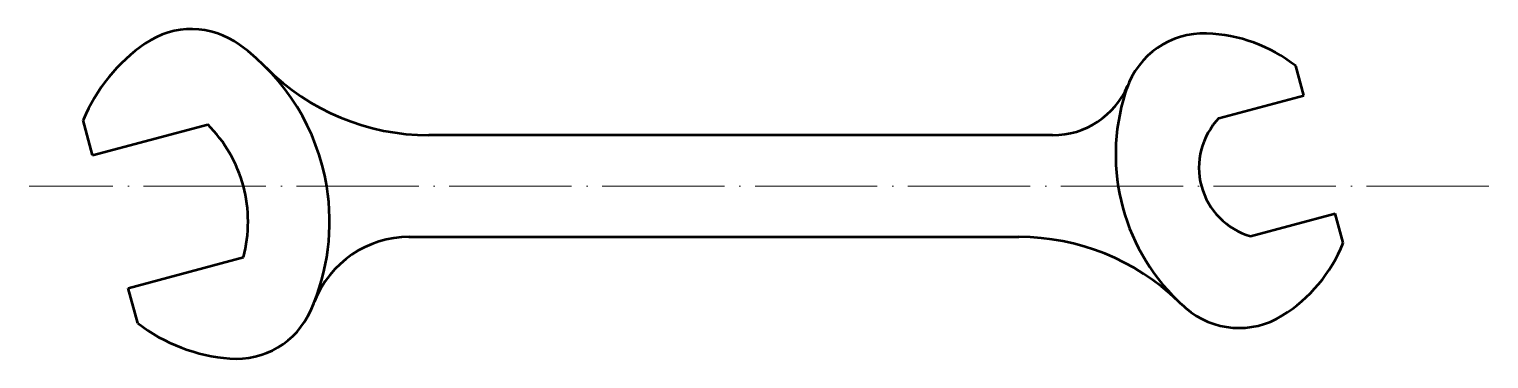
# Model space of a CAD drawing. Header units: millimetres. Extents: x 2217 to 2503, y 587 to 652.
import ezdxf

# ---------------------------------------------------------------- set-up
doc = ezdxf.new("R2010")
doc.units = ezdxf.units.MM
doc.linetypes.add('ACAD_ISO04W100', pattern=[30, 24, -2.95, 0.1, -2.95])
doc.layers.add('Contornos Visibles', color=7, linetype='Continuous', lineweight=50, true_color=0xffffff)
doc.layers.add('Ejes de revolución', color=6, linetype='ACAD_ISO04W100', lineweight=20, true_color=0xff00ff)

msp = doc.modelspace()

# ---------------------------------------------------------------- linework, layer by layer
at = {"layer": 'Contornos Visibles'}
for p, q in [((2466.95, 638.89), (2465.4, 644.69)), ((2450.33, 634.44), (2466.95, 638.89)), ((2229.3, 627.14), (2227.45, 634.06)), ((2229.3, 627.14), (2251.89, 633.19)), ((2417.69, 631.09), (2295.26, 631.09)), ((2456.54, 611.25), (2473.16, 615.71)), ((2474.72, 609.91), (2473.16, 615.71)), ((2291.37, 611.09), (2411.08, 611.09)), ((2236.29, 601.06), (2258.88, 607.11)), ((2238.14, 594.14), (2236.29, 601.06))]:
    msp.add_line(p, q, dxfattribs=at)
for centre, radius, start, end in [((2248.69, 635.93), 16, 53.9424, 124.4712), ((2447.35, 635.08), 16, 88.0422, 161.0845), ((2446.88, 621.09), 30, 51.8699, 88.0422), ((2258.88, 621.09), 34, 124.4712, 157.572), ((2232.8, 614.1), 43, 9.3529, 53.9424), ((2295.26, 676.09), 45, 224.7819, 270), ((2417.69, 647.09), 16, 270, 336.8539), ((2470.06, 627.3), 40, 160.2767, 226.0658), ((2232.8, 614.1), 27, 15, 45), ((2460.4, 624.71), 14, 136.0027, 253.9973), ((2232.8, 614.1), 27, 345, 15), ((2232.8, 614.1), 43, 336.0576, 9.3529), ((2291.44, 591.09), 20, 90, 158.5759), ((2411.08, 566.09), 45, 46.0658, 90), ((2446.88, 621.09), 30, 301.9578, 338.1301), ((2257.47, 603.14), 16, 265.5288, 336.0576), ((2470.06, 627.3), 40, 226.0658, 228.9155), ((2454.29, 609.21), 16, 228.9155, 301.9578), ((2258.88, 621.09), 34, 232.428, 265.5288)]:
    msp.add_arc(centre, radius, start, end, dxfattribs=at)
at = {"layer": 'Ejes de revolución'}
msp.add_line((2503.28, 621.09), (2216.85, 621.09), dxfattribs=at)

doc.saveas('drawing.dxf')
